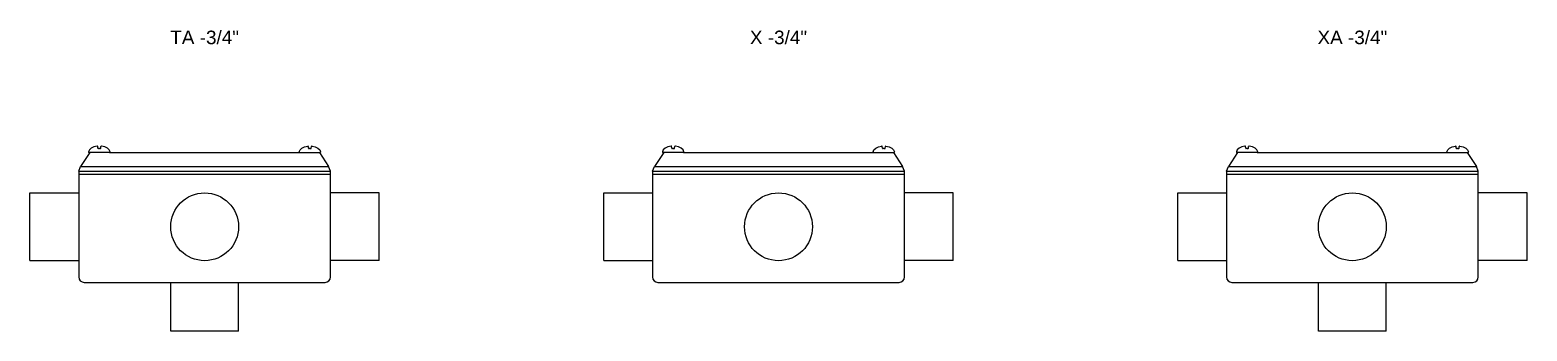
# Model space of a CAD drawing. Header units: millimetres. Extents: x -1637 to 3313, y 823 to 4086.
# Drawn here: x 2077 to 2630, y 3377 to 3488 of the extents above; entities that cross this region are included whole.
import ezdxf
from ezdxf.enums import TextEntityAlignment as Align

# ---------------------------------------------------------------- set-up
doc = ezdxf.new("R2010")
doc.units = ezdxf.units.MM
doc.layers.add('CONDULETE', color=8, linetype='Continuous')
doc.styles.get("Standard").update_dxf_attribs({"font": 'arial.ttf'})

msp = doc.modelspace()

# ---------------------------------------------------------------- linework, layer by layer
at = {"layer": 'CONDULETE'}
for p, q in [((2102.47, 3444.37), (2102.42, 3444.93)), ((2102.99, 3444.19), (2102.67, 3444.19)), ((2102.99, 3444.19), (2103.31, 3444.19)), ((2103.51, 3444.37), (2103.56, 3444.93)), ((2180.23, 3444.37), (2180.18, 3444.93)), ((2180.74, 3444.19), (2180.42, 3444.19)), ((2180.74, 3444.19), (2181.06, 3444.19)), ((2181.26, 3444.37), (2181.31, 3444.93)), ((2314.38, 3444.37), (2314.32, 3444.93)), ((2314.89, 3444.19), (2314.57, 3444.19)), ((2314.89, 3444.19), (2315.21, 3444.19)), ((2315.41, 3444.37), (2315.46, 3444.93)), ((2392.13, 3444.37), (2392.08, 3444.93)), ((2392.65, 3444.19), (2392.33, 3444.19)), ((2392.65, 3444.19), (2392.97, 3444.19)), ((2393.17, 3444.37), (2393.22, 3444.93)), ((2526.28, 3444.37), (2526.23, 3444.93)), ((2526.8, 3444.19), (2526.48, 3444.19)), ((2526.8, 3444.19), (2527.12, 3444.19)), ((2527.32, 3444.37), (2527.37, 3444.93)), ((2604.03, 3444.37), (2603.98, 3444.93)), ((2604.55, 3444.19), (2604.23, 3444.19)), ((2604.55, 3444.19), (2604.87, 3444.19)), ((2605.07, 3444.37), (2605.12, 3444.93)), ((2099.46, 3442.74), (2096.09, 3437.53)), ((2106.76, 3442.74), (2099.22, 3442.74)), ((2106.76, 3442.74), (2176.97, 3442.74)), ((2176.97, 3442.74), (2184.52, 3442.74)), ((2184.27, 3442.74), (2187.64, 3437.53)), ((2311.37, 3442.74), (2308, 3437.53)), ((2318.67, 3442.74), (2311.12, 3442.74)), ((2318.67, 3442.74), (2388.88, 3442.74)), ((2388.88, 3442.74), (2396.42, 3442.74)), ((2396.18, 3442.74), (2399.55, 3437.53)), ((2523.27, 3442.74), (2519.9, 3437.53)), ((2530.57, 3442.74), (2523.03, 3442.74)), ((2530.57, 3442.74), (2600.78, 3442.74)), ((2600.78, 3442.74), (2608.33, 3442.74)), ((2608.08, 3442.74), (2611.45, 3437.53)), ((2095.37, 3435.87), (2096.09, 3437.53)), ((2095.37, 3435.87), (2095.37, 3396.74)), ((2095.37, 3435.87), (2188.37, 3435.87)), ((2095.37, 3434.74), (2188.37, 3434.74)), ((2096.09, 3437.53), (2187.64, 3437.53)), ((2188.37, 3435.87), (2187.64, 3437.53)), ((2188.37, 3396.74), (2188.37, 3435.87)), ((2307.27, 3435.87), (2308, 3437.53)), ((2307.27, 3435.87), (2307.27, 3396.74)), ((2307.27, 3435.87), (2400.27, 3435.87)), ((2307.27, 3434.74), (2400.27, 3434.74)), ((2308, 3437.53), (2399.55, 3437.53)), ((2400.27, 3435.87), (2399.55, 3437.53)), ((2400.27, 3396.74), (2400.27, 3435.87)), ((2519.18, 3435.87), (2519.9, 3437.53)), ((2519.18, 3435.87), (2519.18, 3396.74)), ((2519.18, 3435.87), (2612.18, 3435.87)), ((2519.18, 3434.74), (2612.18, 3434.74)), ((2519.9, 3437.53), (2611.45, 3437.53)), ((2612.18, 3435.87), (2611.45, 3437.53)), ((2612.18, 3396.74), (2612.18, 3435.87)), ((2077.37, 3427.83), (2095.37, 3427.83)), ((2077.37, 3402.78), (2077.37, 3427.83)), ((2206.37, 3427.83), (2188.37, 3427.83)), ((2206.37, 3402.78), (2206.37, 3427.83)), ((2289.27, 3427.83), (2307.27, 3427.83)), ((2289.27, 3402.78), (2289.27, 3427.83)), ((2418.27, 3427.83), (2400.27, 3427.83)), ((2418.27, 3402.78), (2418.27, 3427.83)), ((2501.18, 3427.83), (2519.18, 3427.83)), ((2501.18, 3402.78), (2501.18, 3427.83)), ((2630.18, 3427.83), (2612.18, 3427.83)), ((2630.18, 3402.78), (2630.18, 3427.83)), ((2077.37, 3402.78), (2095.37, 3402.78)), ((2206.37, 3402.78), (2188.37, 3402.78)), ((2289.27, 3402.78), (2307.27, 3402.78)), ((2418.27, 3402.78), (2400.27, 3402.78)), ((2501.18, 3402.78), (2519.18, 3402.78)), ((2630.18, 3402.78), (2612.18, 3402.78)), ((2097.37, 3394.74), (2186.37, 3394.74)), ((2129.34, 3376.74), (2129.34, 3394.74)), ((2154.39, 3376.74), (2154.39, 3394.74)), ((2309.27, 3394.74), (2398.27, 3394.74)), ((2521.18, 3394.74), (2610.18, 3394.74)), ((2553.15, 3376.74), (2553.15, 3394.74)), ((2578.2, 3376.74), (2578.2, 3394.74)), ((2154.39, 3376.74), (2129.34, 3376.74)), ((2578.2, 3376.74), (2553.15, 3376.74))]:
    msp.add_line(p, q, dxfattribs=at)
for centre in [(2141.87, 3415.3), (2353.77, 3415.3), (2565.68, 3415.3)]:
    msp.add_circle(centre, 12.53, dxfattribs=at)
for centre, radius, start, end in [((2102.22, 3444.91), 0.2, 5.1527, 97.0004), ((2102.67, 3444.39), 0.2, 185.1527, 270), ((2103.31, 3444.39), 0.2, 270, 354.8473), ((2103.76, 3444.91), 0.2, 82.9996, 174.8473), ((2179.98, 3444.91), 0.2, 5.1527, 97.0004), ((2180.42, 3444.39), 0.2, 185.1527, 270), ((2181.06, 3444.39), 0.2, 270, 354.8473), ((2181.51, 3444.91), 0.2, 82.9996, 174.8473), ((2314.13, 3444.91), 0.2, 5.1527, 97.0004), ((2314.57, 3444.39), 0.2, 185.1527, 270), ((2315.21, 3444.39), 0.2, 270, 354.8473), ((2315.66, 3444.91), 0.2, 82.9996, 174.8473), ((2391.88, 3444.91), 0.2, 5.1527, 97.0004), ((2392.33, 3444.39), 0.2, 185.1527, 270), ((2392.97, 3444.39), 0.2, 270, 354.8473), ((2393.42, 3444.91), 0.2, 82.9996, 174.8473), ((2526.03, 3444.91), 0.2, 5.1527, 97.0004), ((2526.48, 3444.39), 0.2, 185.1527, 270), ((2527.12, 3444.39), 0.2, 270, 354.8473), ((2527.57, 3444.91), 0.2, 82.9996, 174.8473), ((2603.78, 3444.91), 0.2, 5.1527, 97.0004), ((2604.23, 3444.39), 0.2, 185.1527, 270), ((2604.87, 3444.39), 0.2, 270, 354.8473), ((2605.32, 3444.91), 0.2, 82.9996, 174.8473), ((2099.22, 3442.94), 0.2, 170.9615, 270), ((2106.76, 3442.94), 0.2, 270, 9.0385), ((2176.97, 3442.94), 0.2, 170.9615, 270), ((2184.52, 3442.94), 0.2, 270, 9.0385), ((2311.12, 3442.94), 0.2, 170.9615, 270), ((2318.67, 3442.94), 0.2, 270, 9.0385), ((2388.88, 3442.94), 0.2, 170.9615, 270), ((2396.42, 3442.94), 0.2, 270, 9.0385), ((2523.03, 3442.94), 0.2, 170.9615, 270), ((2530.57, 3442.94), 0.2, 270, 9.0385), ((2600.78, 3442.94), 0.2, 170.9615, 270), ((2608.33, 3442.94), 0.2, 270, 9.0385), ((2097.37, 3396.74), 2, 180, 270), ((2186.37, 3396.74), 2, 270, 0), ((2309.27, 3396.74), 2, 180, 270), ((2398.27, 3396.74), 2, 270, 0), ((2521.18, 3396.74), 2, 180, 270), ((2610.18, 3396.74), 2, 270, 0)]:
    msp.add_arc(centre, radius, start, end, dxfattribs=at)
for centre, start_param, end_param in [((2102.99, 3442.74), 4.912545, 6.1872), ((2102.99, 3442.74), 3.237578, 4.512233), ((2314.89, 3442.74), 4.912545, 6.1872), ((2314.89, 3442.74), 3.237578, 4.512233), ((2526.8, 3442.74), 4.912545, 6.1872), ((2526.8, 3442.74), 3.237578, 4.512233)]:
    msp.add_ellipse(centre, major_axis=(-3.99, 0), ratio=0.605263, start_param=start_param, end_param=end_param, dxfattribs=at)
at = {"layer": 'CONDULETE', "extrusion": (0, 0, -1)}
for centre, start_param, end_param in [((2180.74, 3442.74), 3.237578, 4.512233), ((2180.74, 3442.74), 4.912545, 6.1872), ((2392.65, 3442.74), 3.237578, 4.512233), ((2392.65, 3442.74), 4.912545, 6.1872), ((2604.55, 3442.74), 3.237578, 4.512233), ((2604.55, 3442.74), 4.912545, 6.1872)]:
    msp.add_ellipse(centre, major_axis=(3.99, 0), ratio=0.605263, start_param=start_param, end_param=end_param, dxfattribs=at)

# ---------------------------------------------------------------- texts
at = {"color": 1}
for s, p in [('TA -3/4"', (2141.87, 3485.4)), ('X -3/4"', (2353.77, 3485.4)), ('XA -3/4"', (2565.68, 3485.4))]:
    msp.add_text(s, height=5, dxfattribs=at).set_placement(p, align=Align.MIDDLE)

doc.saveas('drawing.dxf')
